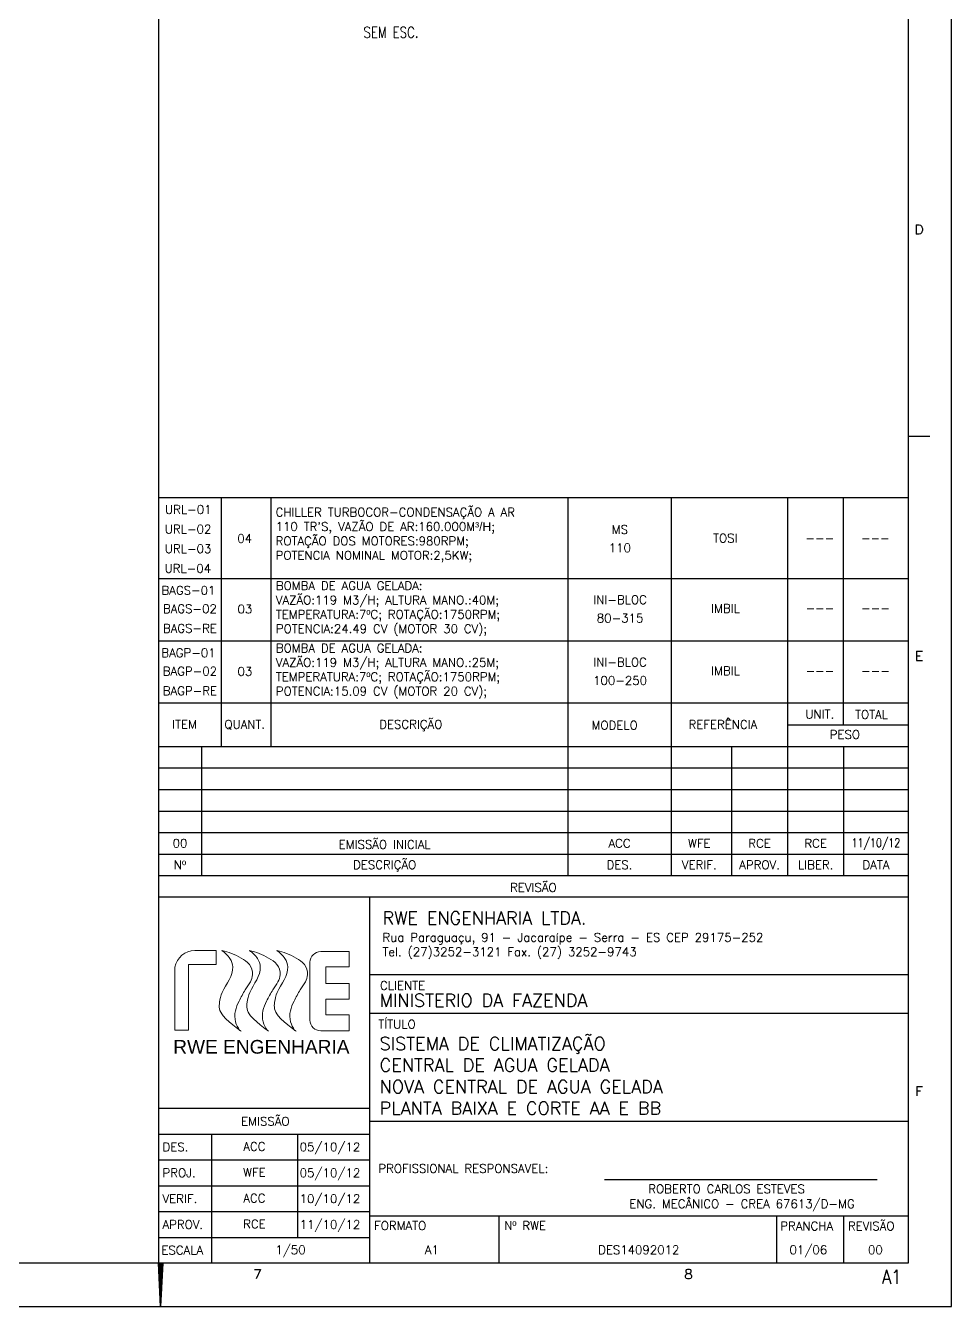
# Model space of a CAD drawing. Header units: millimetres. Extents: x -312439 to 477422, y -331570 to 212570.
# Drawn here: x 369201 to 379942, y 182870 to 197736 of the extents above; entities that cross this region are included whole.
import ezdxf
from ezdxf.enums import TextEntityAlignment as Align

# ---------------------------------------------------------------- set-up
doc = ezdxf.new("R2010")
doc.units = ezdxf.units.MM
doc.layers.add('4', color=4, linetype='Continuous')
doc.layers.add('FORMATO A1', color=1, linetype='Continuous')
doc.styles.add('ROMANS', font='romans.shx', dxfattribs={"height": 187.5})
doc.styles.get("Standard").update_dxf_attribs({"font": 'arial.ttf'})

# ---------------------------------------------------------------- blocks, each defined once
blk = doc.blocks.new('A$C2D342850')
at = {"layer": 'FORMATO A1', "color": 1, "linetype": 'Continuous'}
for p, q in [((84100, -59400), (84100, 0)), ((83283.79, -34293.44), (83283.79, -34510)), ((83100, -39200), (83600, -39200)), ((83294.1, -44193.44), (83428.16, -44193.44)), ((83294.1, -44193.44), (83294.1, -44410)), ((83294.1, -44296.56), (83376.6, -44296.56)), ((83294.1, -44410), (83428.16, -44410)), ((83299.27, -54293.44), (83299.27, -54510)), ((83299.27, -54293.44), (83433.33, -54293.44)), ((83299.27, -54396.56), (83381.77, -54396.56)), ((65750, -59400), (65699.5, -58400)), ((65705, -58400), (65705, -58508.91)), ((65714, -58400), (65714, -58687.13)), ((65723, -58400), (65723, -58865.35)), ((65732, -58400), (65732, -59043.56)), ((65741, -58400), (65741, -59221.78)), ((65800.5, -58400), (65750, -59400)), ((65750, -58400), (65750, -59400)), ((65759, -58400), (65759, -59221.78)), ((65768, -58400), (65768, -59043.56)), ((65777, -58400), (65777, -58865.35)), ((65786, -58400), (65786, -58687.13)), ((65795, -58400), (65795, -58508.91)), ((67927.8, -58543.44), (68072.17, -58543.44)), ((68072.17, -58543.44), (67969.05, -58760)), ((0, -59400), (84100, -59400))]:
    blk.add_line(p, q, dxfattribs=at)
at = {"layer": 'FORMATO A1', "color": 2, "linetype": 'Continuous'}
for p, q in [((83100, -1000), (83100, -58400)), ((83100, -43400.56), (83100, -46400.56)), ((83100, -58400), (2500, -58400))]:
    blk.add_line(p, q, dxfattribs=at)
at = {"layer": 'FORMATO A1', "color": 1, "linetype": 'Continuous'}
for points in [[(83283.79, -34293.44), (83355.98, -34293.44), (83386.92, -34303.75), (83407.54, -34324.37), (83417.85, -34345), (83428.17, -34375.94), (83428.17, -34427.5), (83417.85, -34458.44), (83407.54, -34479.06), (83386.92, -34499.69), (83355.98, -34510), (83283.79, -34510)], [(77980.2, -58543.44), (77949.26, -58553.75), (77938.95, -58574.37), (77938.95, -58595), (77949.26, -58615.62), (77969.89, -58625.94), (78011.14, -58636.25), (78042.08, -58646.56), (78062.7, -58667.19), (78073.01, -58687.81), (78073.01, -58718.75), (78062.7, -58739.37), (78052.39, -58749.69), (78021.45, -58760), (77980.2, -58760), (77949.26, -58749.69), (77938.95, -58739.37), (77928.64, -58718.75), (77928.64, -58687.81), (77938.95, -58667.19), (77959.58, -58646.56), (77990.51, -58636.25), (78031.76, -58625.94), (78052.39, -58615.62), (78062.7, -58595), (78062.7, -58574.37), (78052.39, -58553.75), (78021.45, -58543.44), (77980.2, -58543.44)]]:
    blk.add_lwpolyline(points, dxfattribs=at)
at = {"layer": 'FORMATO A1', "color": 1, "linetype": 'Continuous', "style": 'ROMANS', "width": 0.875}
blk.add_text('A1', height=320, dxfattribs=at).set_placement((82943.7, -58714), align=Align.MIDDLE_RIGHT)

msp = doc.modelspace()

# ---------------------------------------------------------------- linework, layer by layer
at = {"layer": 'FORMATO A1', "color": 1, "linetype": 'Continuous'}
for p, q in [((379942.032, 182870.393, 0), (379942.032, 212570.393, 0)), ((370739.651, 192257.28, 0), (379439.651, 192257.28, 0)), ((371474.442, 189370.113, 0), (371474.442, 192257.28, 0)), ((372051.779, 189370.113, 0), (372051.779, 192257.28, 0)), ((375492.032, 192257.28, 0), (375492.032, 187870.113, 0)), ((376692.032, 192257.28, 0), (376692.032, 187870.113, 0)), ((378042.032, 192257.28, 0), (378042.032, 187870.113, 0)), ((378692.032, 189620.113, 0), (378692.032, 192257.28, 0)), ((370742.032, 191319.143, 0), (379442.032, 191319.143, 0)), ((370742.032, 190594.628, 0), (379442.032, 190594.628, 0)), ((379442.032, 189870.113, 0), (370742.032, 189870.113, 0)), ((378042.032, 189620.113, 0), (379442.032, 189620.113, 0)), ((371242.032, 189370.113, 0), (371242.032, 187870.113, 0)), ((377392.032, 189370.113, 0), (377392.032, 187870.113, 0)), ((378692.032, 189370.113, 0), (378692.032, 187870.113, 0)), ((370742.032, 189120.113, 0), (379442.032, 189120.113, 0)), ((370742.032, 188870.113, 0), (379442.032, 188870.113, 0)), ((370742.032, 188620.113, 0), (379442.032, 188620.113, 0)), ((370742.032, 188370.113, 0), (379442.032, 188370.113, 0)), ((370742.032, 188120.113, 0), (379442.032, 188120.113, 0)), ((370742.032, 187870.113, 0), (379442.032, 187870.113, 0)), ((370742.032, 184870.393, 0), (373192.032, 184870.393, 0)), ((371357.238, 184870.393, 0), (371357.238, 183370.393, 0)), ((372354.412, 184870.393, 0), (372354.412, 183670.393, 0)), ((370742.032, 184570.393, 0), (373192.032, 184570.393, 0)), ((375916.289, 184343.751, 0), (379080.342, 184343.751, 0)), ((370742.032, 184270.393, 0), (373192.032, 184270.393, 0)), ((370742.032, 183970.393, 0), (373192.032, 183970.393, 0)), ((377913.91, 183920.393, 0), (377913.91, 183370.393, 0)), ((378692.032, 183920.393, 0), (378692.032, 183370.393, 0)), ((337892.032, 182870.393, 0), (379942.032, 182870.393, 0))]:
    msp.add_line(p, q, dxfattribs=at)
at = {"layer": 'FORMATO A1', "color": 2, "linetype": 'Continuous'}
for p, q in [((370742.032, 212070.393, 0), (370742.032, 183370.393, 0)), ((379442.032, 212070.393, 0), (379442.032, 183370.393, 0)), ((370742.032, 189370.113, 0), (379442.032, 189370.113, 0)), ((379438.432, 187620.113, 0), (370742.032, 187620.113, 0)), ((373192.032, 187620.113, 0), (373192.032, 183370.393, 0)), ((379442.032, 186720.113, 0), (373192.032, 186720.113, 0)), ((379442.032, 186270.113, 0), (373193.832, 186270.113, 0)), ((370742.032, 185170.393, 0), (373192.032, 185170.393, 0)), ((373192.032, 185020.393, 0), (379442.032, 185020.393, 0)), ((373192.032, 183920.393, 0), (379442.032, 183920.393, 0)), ((374692.032, 183920.393, 0), (374692.032, 183370.393, 0)), ((370742.032, 183670.393, 0), (373192.032, 183670.393, 0)), ((379442.032, 183370.393, 0), (339142.032, 183370.393, 0))]:
    msp.add_line(p, q, dxfattribs=at)
at = {"layer": 'FORMATO A1', "color": 140, "linetype": 'ByBlock', "lineweight": 9}
for p, q in [((371411.559, 187001.55, 0), (371164.735, 187001.55, 0)), ((371411.559, 186837.322, 0), (371411.559, 187001.55, 0)), ((372500.012, 186864.144, 0), (372500.012, 186193.231, 0)), ((372956.162, 186988.716, 0), (372624.584, 186988.716, 0)), ((372956.162, 186810.709, 0), (372956.162, 186988.716, 0)), ((370932.779, 186075.577, 0), (370932.779, 186806.539, 0)), ((371092.7, 186075.577, 0), (371092.7, 186837.322, 0)), ((371092.7, 186837.322, 0), (371411.559, 186837.322, 0)), ((372684.602, 186619.835, 0), (372684.602, 186810.709, 0)), ((372684.602, 186810.709, 0), (372956.162, 186810.709, 0)), ((372956.162, 186619.835, 0), (372684.602, 186619.835, 0)), ((372954.016, 186435.395, 0), (372954.016, 186619.835, 0)), ((372684.602, 186255.244, 0), (372684.602, 186435.395, 0)), ((372684.602, 186435.395, 0), (372956.162, 186435.395, 0)), ((372956.162, 186255.244, 0), (372684.602, 186255.244, 0)), ((372956.162, 186068.659, 0), (372956.162, 186255.244, 0)), ((370932.779, 186075.577, 0), (371092.7, 186075.577, 0)), ((372624.584, 186068.659, 0), (372956.162, 186068.659, 0))]:
    msp.add_line(p, q, dxfattribs=at)
for centre, radius, start, end in [((371167.534, 186762.765, 0), 238.801, 90.6715209, 169.4374744), ((372624.584, 186864.144, 0), 124.572, 90, 180), ((372624.584, 186193.231, 0), 124.572, 180, 270)]:
    msp.add_arc(centre, radius, start, end, dxfattribs=at)
at = {"layer": 'FORMATO A1', "color": 11, "linetype": 'ByBlock', "lineweight": 9}
for points in [[(371478.847, 187001.322, 0), (371572.077, 186907.031, 0), (371604.481, 186811.604, 0), (371482.406, 186512.916, 0), (371451.69, 186400.768, 0), (371491.615, 186243.688, 0), (371686.253, 186074.142, 0), (371682.51, 186076.635, 0)], [(371682.51, 186076.635, 0), (371637.471, 186171.465, 0), (371635.65, 186300.605, 0), (371677.519, 186413.376, 0), (371750.333, 186544.335, 0), (371808.584, 186638.917, 0), (371834.069, 186718.948, 0), (371797.904, 186839.583, 0), (371700.431, 186913.788, 0), (371591.354, 186967.123, 0), (371478.847, 187001.322, 0)]]:
    msp.add_spline(points, degree=3, dxfattribs=at)
at = {"layer": 'FORMATO A1', "color": 142, "linetype": 'ByBlock', "lineweight": 9}
for points in [[(371798.626, 187001.322, 0), (371891.856, 186907.031, 0), (371924.26, 186811.604, 0), (371802.185, 186512.916, 0), (371771.469, 186400.768, 0), (371811.394, 186243.688, 0), (372006.032, 186074.142, 0), (372002.289, 186076.635, 0)], [(372002.289, 186076.635, 0), (371957.25, 186171.465, 0), (371955.429, 186300.605, 0), (371997.298, 186413.376, 0), (372070.112, 186544.335, 0), (372128.363, 186638.917, 0), (372153.848, 186718.948, 0), (372117.683, 186839.583, 0), (372020.21, 186913.788, 0), (371911.133, 186967.123, 0), (371798.626, 187001.322, 0)]]:
    msp.add_spline(points, degree=3, dxfattribs=at)
at = {"layer": 'FORMATO A1', "color": 100, "linetype": 'ByBlock', "lineweight": 9}
for points in [[(372117.129, 187001.322, 0), (372210.359, 186907.031, 0), (372242.763, 186811.604, 0), (372120.688, 186512.916, 0), (372089.972, 186400.768, 0), (372129.897, 186243.688, 0), (372324.535, 186074.142, 0), (372320.792, 186076.635, 0)], [(372320.792, 186076.635, 0), (372275.753, 186171.465, 0), (372273.932, 186300.605, 0), (372315.801, 186413.376, 0), (372388.615, 186544.335, 0), (372446.867, 186638.917, 0), (372472.352, 186718.948, 0), (372436.186, 186839.583, 0), (372338.713, 186913.788, 0), (372229.636, 186967.123, 0), (372117.129, 187001.322, 0)]]:
    msp.add_spline(points, degree=3, dxfattribs=at)

# ---------------------------------------------------------------- block references
at = {"layer": 'FORMATO A1', "xscale": 0.5, "yscale": 0.5, "zscale": 0.5}
msp.add_blockref('A$C2D342850', (337892.032, 212570.393, 0), dxfattribs=at)

# ---------------------------------------------------------------- texts
at = {"layer": '4', "color": 4, "style": 'ROMANS', "width": 0.8}
msp.add_text('SEM ESC.', height=125, dxfattribs=at).set_placement((373121.121, 197658.566), align=Align.MIDDLE_LEFT)
at = {"layer": 'FORMATO A1', "color": 3, "linetype": 'Continuous', "style": 'ROMANS'}
for s, p in [('URL-01', (371088.351, 192119.477, 0)), ('URL-02', (371085.971, 191891.733, 0)), ('URL-03', (371085.971, 191663.989, 0)), ('URL-04', (371083.59, 191436.246, 0)), ('BAGS-01', (371090.732, 191181.34, 0)), ('BAGS-02', (371107.399, 190967.719, 0)), ('BAGS-RE', (371107.399, 190739.975, 0)), ('BAGP-01', (371090.732, 190456.825, 0)), ('BAGP-02', (371107.399, 190243.203, 0)), ('BAGP-RE', (371107.399, 190015.46, 0))]:
    msp.add_text(s, height=100, dxfattribs=at).set_placement(p, align=Align.MIDDLE)
at = {"layer": 'FORMATO A1', "color": 4, "linetype": 'Continuous', "style": 'ROMANS'}
for s, p in [('MS', (376095.611, 191887.765, 0)), ('04', (371742.916, 191783.014, 0)), ('TOSI', (377318.975, 191787.705, 0)), ('---', (378414.904, 191787.705, 0)), ('---', (379059.858, 191787.705, 0)), ('110', (376095.611, 191674.361, 0)), ('INI-BLOC', (376097.992, 191072.354, 0)), ('03', (371745.297, 190964.744, 0)), ('80-315', (376097.992, 190858.95, 0)), ('IMBIL', (377321.356, 190972.294, 0)), ('---', (378417.284, 190972.294, 0)), ('---', (379062.239, 190972.294, 0)), ('03', (371745.297, 190240.229, 0)), ('INI-BLOC', (376097.992, 190347.839, 0)), ('IMBIL', (377321.356, 190247.779, 0)), ('100-250', (376097.992, 190134.435, 0)), ('---', (378417.284, 190247.779, 0)), ('---', (379062.239, 190247.779, 0)), ('00', (370992.028, 188245.111, 0)), ('EMISSÃO INICIAL', (373367.032, 188245.113, 0)), ('ACC', (376092.032, 188245.113, 0)), ('WFE', (377017.028, 188245.111, 0)), ('RCE', (377717.028, 188245.111, 0)), ('RCE', (378367.028, 188245.111, 0))]:
    msp.add_text(s, height=100, dxfattribs=at).set_placement(p, align=Align.MIDDLE)
at = {"layer": 'FORMATO A1', "color": 1, "linetype": 'Continuous', "style": 'ROMANS'}
for s, p in [('DESCRIÇÃO', (373303.878, 189625.561, 0)), ('REFERÊNCIA', (376893.178, 189624.411, 0)), ('UNIT.', (378248.328, 189743.561, 0)), ('TOTAL', (378825.128, 189740.661, 0)), ('ITEM', (370901.514, 189626.161, 0)), ('QUANT.', (371507.961, 189625.461, 0)), ('MODELO', (375767.478, 189615.711, 0)), ('PESO', (378530.598, 189508.301, 0)), ('CLIENTE', (373313.328, 186595.111, 0)), ('TÍTULO', (373293.828, 186145.111, 0)), ('05/10/12', (372381.042, 184720.393, 0)), ('DES.', (370789.553, 184720.391, 0)), ('05/10/12', (372381.042, 184420.393, 0)), ('PROFISSIONAL RESPONSAVEL:', (373293.828, 184470.746, 0)), ('PROJ.', (370789.553, 184420.391, 0)), ('10/10/12', (372381.042, 184120.393, 0)), ('ROBERTO CARLOS ESTEVES', (376425.445, 184234.048, 0)), ('VERIF.', (370789.553, 184120.391, 0)), ('ENG. MECÂNICO - CREA 67613/D-MG', (376206.153, 184060.562, 0)), ('APROV.', (370789.553, 183820.391, 0)), ('11/10/12', (372381.042, 183820.393, 0)), ('FORMATO', (373244.576, 183807.891, 0)), ('Nº RWE', (374753.878, 183807.891, 0)), ('PRANCHA', (377956.572, 183802.991, 0)), ('REVISÃO', (378742.028, 183802.991, 0)), ('ESCALA', (370777.078, 183522.941, 0))]:
    msp.add_text(s, height=100, dxfattribs=at).set_placement(p, align=Align.MIDDLE_LEFT)
at = {"layer": 'FORMATO A1', "color": 4, "linetype": 'Continuous', "style": 'ROMANS', "width": 0.8}
msp.add_text('11/10/12', height=100, dxfattribs=at).set_placement((379067.032, 188245.113, 0), align=Align.MIDDLE)
at = {"layer": 'FORMATO A1', "color": 1, "linetype": 'Continuous', "style": 'ROMANS'}
for s, p in [('DESCRIÇÃO', (373367.032, 187995.113, 0)), ('Nº', (370992.028, 187995.111, 0)), ('DES.', (376092.032, 187995.113, 0)), ('VERIF.', (377017.028, 187995.111, 0)), ('APROV.', (377717.028, 187995.111, 0)), ('LIBER.', (378367.028, 187995.111, 0)), ('DATA', (379067.032, 187995.113, 0)), ('REVISÃO', (375092.032, 187745.113, 0)), ('EMISSÃO', (371982.638, 185031.091, 0))]:
    msp.add_text(s, height=100, dxfattribs=at).set_placement(p, align=Align.MIDDLE)
at = {"layer": 'FORMATO A1', "color": 140, "linetype": 'ByBlock', "lineweight": 9}
msp.add_text('RWE ENGENHARIA', height=158.76, dxfattribs=at).set_placement((371936.602, 185883.262, 0), align=Align.MIDDLE)
at = {"layer": 'FORMATO A1', "color": 1, "linetype": 'Continuous', "style": 'ROMANS'}
for s, p in [('ACC', (371855.825, 184676.556, 0)), ('WFE', (371855.825, 184376.556, 0)), ('ACC', (371855.825, 184076.556, 0)), ('RCE', (371855.825, 183776.556, 0)), ('1/50', (372273.749, 183476.556, 0)), ('01/06', (378282.676, 183476.556, 0)), ('A1', (373914.662, 183476.556, 0)), ('DES14092012', (376314.916, 183476.556, 0)), ('00', (379060.798, 183476.556, 0))]:
    msp.add_text(s, height=100, dxfattribs=at).set_placement(p, align=Align.CENTER)
at = {"layer": 'FORMATO A1', "color": 4, "linetype": 'Continuous', "char_height": 100, "width": 4907.59334, "attachment_point": 1, "style": 'ROMANS'}
for s, insert in [("CHILLER TURBOCOR-CONDENSAÇÃO A AR\\P110 TR'S, VAZÃO DE AR:160.000M{\\fArial|b0|i0|c0|p34;³/H}; \\PROTAÇÃO DOS MOTORES:980RPM;\\PPOTENCIA NOMINAL MOTOR:2,5KW;", (372102.109, 192138.118, 0)), ('BOMBA DE AGUA GELADA:\\PVAZÃO:119 M3/H; ALTURA MANO.:40M;\\PTEMPERATURA:7ºC; ROTAÇÃO:1750RPM;\\PPOTENCIA:24.49 CV (MOTOR 30 CV);', (372104.49, 191285.614, 0)), ('BOMBA DE AGUA GELADA:\\PVAZÃO:119 M3/H; ALTURA MANO.:25M;\\PTEMPERATURA:7ºC; ROTAÇÃO:1750RPM;\\PPOTENCIA:15.09 CV (MOTOR 20 CV);', (372104.49, 190561.099, 0))]:
    msp.add_mtext(s, dxfattribs=dict(at, insert=insert))
at = {"layer": 'FORMATO A1', "color": 1, "linetype": 'Continuous', "insert": (373192.032, 187177.974, 0), "char_height": 150, "width": 6250, "attachment_point": 4, "style": 'ROMANS'}
msp.add_mtext('\\pxl1;RWE ENGENHARIA LTDA.\\P{\\H0.66667x;Rua Paraguaçu, 91 - Jacaraípe - Serra - ES CEP 29175-252\\PTel. (27)3252-3121 Fax. (27) 3252-9743}', dxfattribs=at)
at = {"layer": 'FORMATO A1', "color": 4, "char_height": 150, "width": 6250, "attachment_point": 1, "style": 'ROMANS'}
for s, insert in [('\\pxl1;MINISTERIO DA FAZENDA', (373158.565, 186497.93, 0)), ('\\pxl1;SISTEMA DE CLIMATIZAÇÃO\\PCENTRAL DE AGUA GELADA\\PNOVA CENTRAL DE AGUA GELADA\\PPLANTA BAIXA E CORTE AA E BB', (373158.565, 185995.875, 0))]:
    msp.add_mtext(s, dxfattribs=dict(at, insert=insert))

doc.saveas('drawing.dxf')
